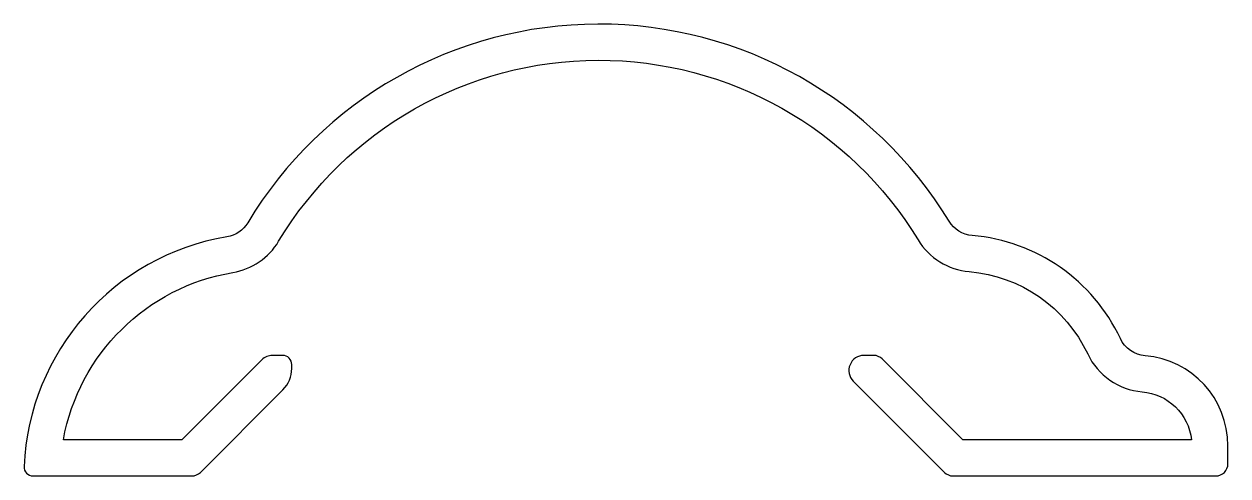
# Model space of a CAD drawing. Extents: x 154.1 to 194.1, y 227.3 to 242.3.
import ezdxf

# ---------------------------------------------------------------- set-up
doc = ezdxf.new("R2010")
doc.units = 0
doc.layers.add('ANA', color=220, linetype='CONTINUOUS')

msp = doc.modelspace()

# ---------------------------------------------------------------- linework, layer by layer
at = {"layer": 'ANA'}
msp.add_lwpolyline([(161.042, 234.017, 0.219055), (162.563, 235.052, -0.563833), (183.809, 235.097, 0.23953), (185.504, 234.047, -0.267558), (189.441, 231.312, 0.267949), (191.248, 230.058, -0.358413), (192.888, 228.464), (185.296, 228.464), (182.614, 231.147, 0.198912), (182.331, 231.264), (182.006, 231.264, 0.668179), (181.653, 230.411), (184.682, 227.381, 0.198912), (184.965, 227.264), (193.699, 227.264, 0.414214), (194.099, 227.664), (194.099, 228.264, 0.390149), (191.348, 231.254, -0.267949), (190.526, 231.824, 0.267558), (185.605, 235.243, -0.23953), (184.834, 235.72, 0.563833), (161.535, 235.671, -0.219055), (160.844, 235.201, 0.354176), (154.107, 227.577, 0.426848), (154.406, 227.264), (159.682, 227.264, 0.198912), (159.965, 227.381), (162.706, 230.123, 0.198912), (162.999, 230.83), (162.999, 230.964, 0.414214), (162.699, 231.264), (162.358, 231.264, 0.198912), (162.004, 231.118), (159.351, 228.464), (155.411, 228.464, -0.315982)], format="xyb", close=True, dxfattribs=at)

doc.saveas('drawing.dxf')
